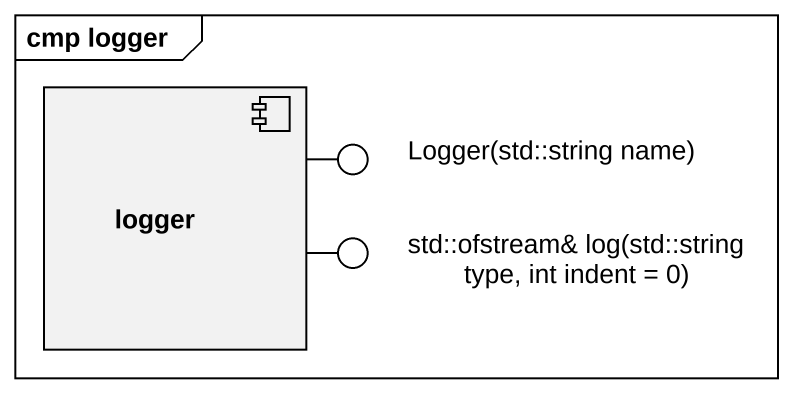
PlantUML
@startuml
mainframe cmp logger
component logger
() "Logger(std::string name)" as Logger_std_string_name
() "std::ofstream& log(std::string type, int indent = 0)" as std_ofstream_log_std_string
logger -right- Logger_std_string_name
logger -right- std_ofstream_log_std_string
@enduml
